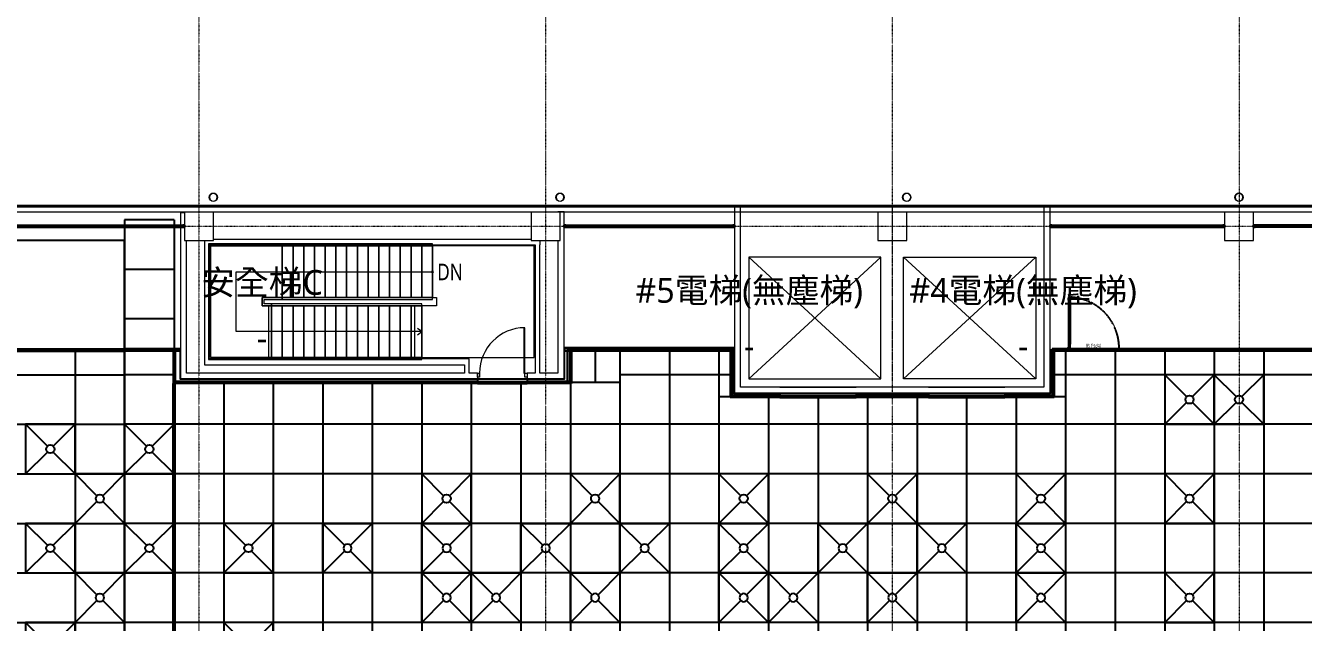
# Model space of a CAD drawing. Extents: x -32000 to 290600, y -111057 to 131250.
# Drawn here: x 172200 to 203161, y 80400 to 94860 of the extents above; entities that cross this region are included whole.
import ezdxf
from ezdxf.enums import TextEntityAlignment as Align

# ---------------------------------------------------------------- set-up
doc = ezdxf.new("R2010")
doc.units = 0
doc.header["$LTSCALE"] = 5
for name, pattern in [('H12PL3$0$JJP_三點線', [0.9, 0.3, -0.15, 0, -0.15, 0, -0.15, 0, -0.15]), ('H12PL3$0$JJP_虛線(退縮線、投影線、地下室範圍、非屬本工程、圖面分區)', [0.45, 0.3, -0.15]), ('H12PL3$0$TAI_虛線', [5.644, 2.822, -2.822]), ('XFDP30$0$HIDDEN', [0.3, 0.2, -0.1]), ('XFDP30$0$HIDDEN2', [0.1875, 0.125, -0.0625])]:
    doc.linetypes.add(name, pattern=pattern)
for name, color, linetype in [('H12PL3$0$A-OBJE-2D', 252, 'Continuous'), ('H12PL3$0$A-OBJE-MEP', 252, 'Continuous'), ('H12PL3$0$A-STRS', 252, 'Continuous'), ('H12PL3$0$A-TEXT', 252, 'Continuous'), ('H12PL3$0$A-WALL-EX', 252, 'Continuous'), ('H12PL3$0$A-WALL-IN', 252, 'Continuous'), ('H12PL3$0$A-ZONE', 252, 'Continuous'), ('H12PL3$0$Door', 252, 'Continuous'), ('H12PL3$0$S-COL', 252, 'Continuous'), ('H12PL3$0$S-GRID', 252, 'Continuous'), ('H12PL3$0$S-SLAB-SHOW', 252, 'Continuous'), ('XFDC30-200K$0$A-C-4500 (200K)', 139, 'Continuous'), ('XFDC30-200K$0$A-C-4500 (50K)', 9, 'Continuous'), ('XFDC30-50K$0$A-C-4500 (50K)', 9, 'Continuous'), ('XFDH30-200K$0$A-FFU-1200x1200_(200k)', 140, 'Continuous'), ('XFDH30-50K$0$A-FFU-1200x1200_FAB B', 8, 'Continuous'), ('XFDP30$0$A-Door (50K)', 9, 'Continuous'), ('XFDP30$0$A-Partition-Col (50K)', 9, 'Continuous'), ('XFDP30$0$A-W-P1S (50K)', 9, 'Continuous'), ('XFDP30$0$A-W-P2D (50K)', 9, 'Continuous'), ('XFDP30$0$A-W-R1 (Rockwool) (50K)', 9, 'Continuous'), ('XFDP30-200K$0$A-W-P1S (200K)', 2, 'Continuous')]:
    doc.layers.add(name, color=color, linetype=linetype)
for name, color, linetype, plot in [('XFDC30-200K$0$A-Area (200K)', 171, 'Continuous', False), ('XFDC30-200K$0$A-Area (50K)', 170, 'Continuous', False), ('XFDP30-200K$0$A-Area (200K)', 7, 'Continuous', False)]:
    doc.layers.add(name, color=color, linetype=linetype, plot=plot)
doc.styles.add('H12PL3$0$Standard', font='', dxfattribs={"width": 0.8})
doc.styles.add('XFDP30$0$AA-TXT', font='isocp.shx', dxfattribs={"width": 0.8, "bigfont": 'china.shx'})
doc.styles.get('H12PL3$0$Standard').set_extended_font_data('Microsoft JhengHei')

# ---------------------------------------------------------------- blocks, each defined once
blk = doc.blocks.new('XFDP30$0$TP1-50-Partition_Col-side')
blk.add_lwpolyline([(-2.5, -4), (-2.5, -3.9), (-2.6, -3.9), (-2.5, -3), (-2.5, -0.3), (-2.4, -0.2), (-0.7, -0.2), (-0.5, -0.2), (-0.1, -0.2), (0, -0.2), (0, -0.2), (0.5, -0.2), (0.6, -0.2), (2.4, -0.2), (2.5, -0.3), (2.5, -3), (2.6, -3.9), (2.5, -3.9), (2.5, -4), (2.7, -4), (2.7, 0), (-2.7, 0), (-2.7, -4)], close=True)
for points in [[(-1.6, -2.1), (-2.3, -2.1, 0.414213), (-2.4, -2.2), (-2.4, -3.6), (-2.5, -3.6), (-2.5, -2.2, -0.414213), (-2.3, -2), (-1.6, -2), (-1.6, -2.1)], [(1.6, -2.1), (2.3, -2.1, -0.414213), (2.4, -2.2), (2.4, -3.6), (2.5, -3.6), (2.5, -2.2, 0.414213), (2.3, -2), (1.6, -2), (1.6, -2.1)]]:
    blk.add_lwpolyline(points, format="xyb")
blk.add_lwpolyline([(2.2, -3.6), (-2.2, -3.6, -0.414214), (-2.3, -3.5), (-2.3, -2.6, -0.414214), (-2.2, -2.5), (-1.3, -2.5, 0.414214), (-1.1, -2.3), (-1.1, -2.2, 0.414214), (-1.3, -2.1), (-1.9, -2.1), (-1.9, -2.1), (-1.3, -2.1, -0.414214), (-1.2, -2.2), (-1.2, -2.3, -0.414214), (-1.3, -2.4), (-2.2, -2.4, 0.414214), (-2.4, -2.6), (-2.4, -3.5, 0.414214), (-2.2, -3.6), (2.2, -3.6, 0.414214), (2.4, -3.5), (2.4, -2.6, 0.414214), (2.2, -2.4), (1.3, -2.4, -0.414214), (1.2, -2.3), (1.2, -2.2, -0.414214), (1.3, -2.1), (1.9, -2.1), (1.9, -2.1), (1.3, -2.1, 0.414214), (1.1, -2.2), (1.1, -2.3, 0.414214), (1.3, -2.5), (2.2, -2.5, -0.414214), (2.3, -2.6), (2.3, -3.5, -0.414214)], format="xyb", close=True)
blk = doc.blocks.new('XFDP30$0$GAD2205')
blk.add_lwpolyline([(0, 1), (0, 1), (-18, 1, -0.414214), (-18, 2), (-18, 3, -0.414214), (-18, 3), (-14, 3, 0.414214), (-13, 4), (-13, 4, 0.414214), (-14, 4), (-18, 4, -0.414214), (-18, 5), (-18, 12, -0.414214), (-18, 12), (-18, 12, 0.414214), (-18, 12), (-18, 14, 0.72636), (-19, 14), (-19, 13, 0.158507), (-19, 13), (-19, 0, 0.414214), (-19, 0), (19, 0, 0.414214), (19, 0), (19, 13, 0.158507), (19, 13), (19, 14, 0.72636), (18, 14), (18, 12, 0.414214), (18, 12, -0.414214), (18, 12), (18, 5, -0.414214), (18, 4), (14, 4, 0.414214), (13, 4), (13, 4, 0.414214), (14, 3), (18, 3, -0.414214), (18, 3), (18, 2, -0.414214), (18, 1), (0, 1)], format="xyb", close=True)
blk = doc.blocks.new('XFDP30$0$Door-S130a')
for p, q in [((8.8, 120.4), (8.8, 125.3)), ((8.8, 125.3), (9.6, 125.3)), ((9.6, 125.3), (9.6, 120.4)), ((9.6, 120.4), (8.8, 120.4))]:
    blk.add_line(p, q)
blk.add_lwpolyline([(4.8, 120.4), (4.8, 125.3), (4, 125.3), (4, 120.4)], close=True)
at = {"ltscale": 5}
for points in [[(8.8, 117.8), (8.8, 127.9), (4.8, 127.9), (4.8, 117.8)], [(5, 117.5), (5, 14.8), (5, 14.8), (5, 117.5)], [(8.6, 14.8), (8.5, 14.8), (8.5, 117.5), (8.6, 117.5)], [(8.8, 4.3), (8.8, 14.4), (4.8, 14.4), (4.8, 4.3)]]:
    blk.add_lwpolyline(points, close=True, dxfattribs=at)
blk.add_lwpolyline([(4.8, 117.9), (4.8, 116.7, 0.158507), (4.9, 116.7), (4.9, 116.5, 0.72636), (5, 116.6), (5, 116.7, 0.414214), (5, 116.7, -0.414214), (4.9, 116.8), (4.9, 117.5, -0.414214), (5, 117.5), (5.4, 117.5, 0.414214), (5.4, 117.5), (5.4, 117.6, 0.414214), (5.4, 117.6), (5, 117.6, -0.414214), (4.9, 117.6), (4.9, 117.8, -0.414214), (5, 117.8), (6.8, 117.8), (6.8, 117.8), (6.8, 117.8), (8.6, 117.8, -0.414214), (8.6, 117.8), (8.6, 117.6, -0.414214), (8.6, 117.6), (8.2, 117.6, 0.414214), (8.1, 117.6), (8.1, 117.5, 0.414214), (8.2, 117.5), (8.6, 117.5, -0.414214), (8.6, 117.5), (8.6, 116.8, -0.414214), (8.6, 116.7), (8.6, 116.7, 0.414214), (8.6, 116.7), (8.6, 116.6, 0.72636), (8.6, 116.5), (8.7, 116.7, 0.158507), (8.7, 116.7), (8.7, 117.9, 0.414214), (8.7, 117.9), (4.9, 117.9, 0.414214)], format="xyb", close=True, dxfattribs=at)
at = {"ltscale": 500}
for points in [[(3.2, -0.6), (3.2, 3.9), (3, 3.9), (3, -0.6)], [(8.5, 4.8), (4, 4.8), (4, 4.6), (8.5, 4.6)]]:
    blk.add_lwpolyline(points, close=True, dxfattribs=at)
at = {"linetype": 'XFDP30$0$HIDDEN', "ltscale": 0.1}
blk.add_arc((3.4, 4.4), 123.6, 0, 86.7594, dxfattribs=at)
at = {"ltscale": 500, "extrusion": (0, 0, -1)}
blk.add_ellipse((3.4, 4.4), major_axis=(-0.495, 0.495), ratio=1, start_param=5.497787, end_param=11.780972, dxfattribs=at)
at = {"ltscale": 5, "xscale": 0.1000000000058208, "yscale": 0.1000000000058208, "zscale": 0.1000000000058208}
blk.add_blockref('XFDP30$0$GAD2205', (6.8, 14.3), dxfattribs=at)
at = {"color": 9, "style": 'XFDP30$0$AA-TXT', "width": 0.45}
blk.add_attdef('130X240', text='', height=10, dxfattribs=at).set_placement((65, 10), align=Align.MIDDLE_CENTER)
blk = doc.blocks.new('XFDP30')
at = {"layer": 'XFDP30$0$A-W-P1S (50K)'}
for p, q in [((175950, 87025), (174600, 87025)), ((189325, 87025, 0), (185250, 87025)), ((189325, 87025), (189325, 85900, 0)), ((235600, 87025), (197075, 87025, 0)), ((197075, 87025), (197075, 85900, 0)), ((175950, 86975), (174600, 86975)), ((175775, 86975), (175775, 86190)), ((175825, 86975), (175825, 86240)), ((189275, 86975, 0), (185250, 86975)), ((185375, 86975, 0), (185375, 86240, 0)), ((185425, 86975, 0), (185425, 86190, 0)), ((189275, 86975), (189275, 85850, 0)), ((235650, 86975), (197125, 86975, 0)), ((197125, 86975), (197125, 85850, 0)), ((183150, 86190), (175775, 86190)), ((183150, 86240), (175825, 86240)), ((183150, 86290), (183150, 86190)), ((184350, 86290), (184350, 86190)), ((185375, 86240, 0), (184350, 86240)), ((185425, 86190, 0), (184350, 86190)), ((190475, 85850, 0), (189275, 85850, 0)), ((190475, 85900, 0), (189325, 85900, 0)), ((190475, 85950), (190475, 85850)), ((192325, 85950), (192325, 85850)), ((194075, 85900), (192325, 85900, 0)), ((194075, 85850, 0), (192325, 85850, 0)), ((194075, 85950), (194075, 85850)), ((195925, 85950), (195925, 85850)), ((197075, 85900, 0), (195925, 85900, 0)), ((197125, 85850, 0), (195925, 85850, 0))]:
    blk.add_line(p, q, dxfattribs=at)
at = {"layer": 'XFDP30$0$A-W-P1S (50K)', "linetype": 'XFDP30$0$HIDDEN2'}
for p, q in [((183150, 86240), (184350, 86240)), ((183150, 86190), (184350, 86190)), ((190475, 85900), (192325, 85900)), ((190475, 85850), (192325, 85850)), ((194075, 85900), (195925, 85900)), ((194075, 85850), (195925, 85850))]:
    blk.add_line(p, q, dxfattribs=at)
at = {"layer": 'XFDP30$0$A-W-P2D (50K)'}
for p, q in [((175775, 3025, 0), (175775, 86190)), ((175825, 3025, 0), (175825, 86190))]:
    blk.add_line(p, q, dxfattribs=at)
at = {"layer": 'XFDP30$0$A-W-R1 (Rockwool) (50K)'}
for p, q in [((168350, 90025, 0), (176050, 90025, 0)), ((168350, 89975, 0), (176050, 89975, 0)), ((185250, 90025), (189375, 90025)), ((185250, 89975, 0), (189375, 89975, 0)), ((197025, 90025), (201250, 90025, 0)), ((197025, 89975, 0), (201250, 89975, 0)), ((209650, 90025, 0), (201950, 90025, 0)), ((209650, 89975, 0), (201950, 89975, 0))]:
    blk.add_line(p, q, dxfattribs=at)
at = {"layer": 'XFDP30$0$A-Door (50K)', "xscale": 10, "yscale": 10, "zscale": 10}
blk.add_blockref('XFDP30$0$Door-S130a', (197425, 87000, 0), dxfattribs=at).add_auto_attribs({'130X240': 'MS_130x240'})
at = {"layer": 'XFDP30$0$A-Partition-Col (50K)', "yscale": 10, "zscale": 10}
for p, xscale, rotation in [((176050, 90000, 0), -10, 270), ((185250, 90000, 0), 10, 90), ((189375, 90000, 0), -10, 270), ((197025, 90000, 0), 10, 90), ((201250, 90000), -10, 270), ((201950, 90000), 10, 90.00000000000001)]:
    blk.add_blockref('XFDP30$0$TP1-50-Partition_Col-side', p, dxfattribs=dict(at, xscale=xscale, rotation=rotation))
blk = doc.blocks.new('XFDP30-200K')
at = {"layer": 'XFDP30-200K$0$A-Area (200K)'}
blk.add_lwpolyline([(174600, 89650), (43650, 89650), (43650, 85450), (18450, 85450), (18450, 60390), (23000, 60390), (23000, 55815), (18449, 55815), (18449, 350), (127550, 350), (127550, -2100), (150850, -2100), (150850, 350), (174600, 350)], close=True, dxfattribs=at)
at = {"layer": 'XFDP30-200K$0$A-W-P1S (200K)'}
for p, q in [((43775, 87025), (174600, 87025)), ((43825, 86975), (174600, 86975))]:
    blk.add_line(p, q, dxfattribs=at)
blk = doc.blocks.new('H12PL3')
at = {"layer": 'H12PL3$0$A-OBJE-2D', "lineweight": 0}
for p, q in [((192925, 86300), (189725, 89250)), ((192925, 89250), (189725, 86300)), ((192925, 89250), (189725, 89250)), ((189725, 89250), (189725, 86300)), ((192925, 86300), (192925, 89250)), ((193475, 86300), (196675, 89250)), ((193475, 89250), (196675, 86300)), ((193475, 86300), (193475, 89250)), ((193475, 89250), (196675, 89250)), ((196675, 89250), (196675, 86300)), ((189725, 86300), (192925, 86300)), ((190475, 86100), (192325, 86100)), ((196675, 86300), (193475, 86300)), ((194075, 86100), (195925, 86100))]:
    blk.add_line(p, q, dxfattribs=at)
at = {"layer": 'H12PL3$0$A-OBJE-MEP', "lineweight": 0, "flags": 128}
for points in [[(176845, 90700, 1), (176655, 90700, 1)], [(185245, 90700, 1), (185055, 90700, 1)], [(193645, 90700, 1), (193455, 90700, 1)], [(201695, 90700, 1), (201505, 90700, 1)]]:
    blk.add_lwpolyline(points, format="xyb", close=True, dxfattribs=at)
at = {"layer": 'H12PL3$0$A-OBJE-MEP', "lineweight": 0}
for centre in [(176750, 90700), (185150, 90700), (193550, 90700), (201600, 90700)]:
    blk.add_circle(centre, 100, dxfattribs=at)
at = {"layer": 'H12PL3$0$A-STRS', "lineweight": 0}
for p, q in [((178420, 89570), (176630, 89570)), ((176630, 89570), (176630, 86770)), ((176680, 86820), (176680, 89520)), ((176680, 89520), (178420, 89520)), ((178420, 89520), (176680, 89520)), ((176680, 89520), (176680, 86820)), ((178420, 89520), (176680, 89520)), ((176680, 89520), (176680, 86820)), ((178420, 89520), (178420, 89570)), ((182060, 89570), (178420, 89570)), ((178420, 89570), (178420, 89520)), ((178420, 89520), (182060, 89520)), ((182060, 89520), (178420, 89520)), ((178420, 89520), (178420, 88270)), ((178420, 89520), (178420, 88270)), ((178420, 88270), (178420, 89520)), ((178680, 89520), (178420, 89520)), ((178420, 89520), (178420, 88270)), ((178680, 89520), (178680, 88270)), ((178680, 88270), (178680, 89520)), ((178680, 89520), (178680, 88270)), ((178940, 89520), (178680, 89520)), ((178940, 89520), (178940, 88270)), ((178940, 88270), (178940, 89520)), ((178940, 89520), (178940, 88270)), ((179200, 89520), (178940, 89520)), ((179200, 89520), (179200, 88270)), ((179200, 88270), (179200, 89520)), ((179200, 89520), (179200, 88270)), ((179460, 89520), (179200, 89520)), ((179460, 89520), (179460, 88270)), ((179460, 88270), (179460, 89520)), ((179460, 89520), (179460, 88270)), ((179720, 89520), (179460, 89520)), ((179720, 89520), (179720, 88270)), ((179720, 88270), (179720, 89520)), ((179720, 89520), (179720, 88270)), ((179980, 89520), (179720, 89520)), ((179980, 89520), (179980, 88270)), ((179980, 88270), (179980, 89520)), ((179980, 89520), (179980, 88270)), ((180240, 89520), (179980, 89520)), ((180240, 89520), (180240, 88270)), ((180240, 88270), (180240, 89520)), ((180240, 89520), (180240, 88270)), ((180500, 89520), (180240, 89520)), ((180500, 89520), (180500, 88270)), ((180500, 88270), (180500, 89520)), ((180500, 89520), (180500, 88270)), ((180760, 89520), (180500, 89520)), ((180760, 89520), (180760, 88270)), ((180760, 88270), (180760, 89520)), ((180760, 89520), (180760, 88270)), ((181020, 89520), (180760, 89520)), ((181020, 89520), (181020, 88270)), ((181020, 88270), (181020, 89520)), ((181020, 89520), (181020, 88270)), ((181280, 89520), (181020, 89520)), ((181280, 89520), (181280, 88270)), ((181280, 88270), (181280, 89520)), ((181280, 89520), (181280, 88270)), ((181540, 89520), (181280, 89520)), ((181540, 89520), (181540, 88270)), ((181540, 88270), (181540, 89520)), ((181540, 89520), (181540, 88270)), ((181800, 89520), (181540, 89520)), ((181800, 89520), (181800, 88270)), ((181800, 88270), (181800, 89520)), ((181800, 89520), (181800, 88270)), ((182060, 89520), (181800, 89520)), ((182060, 89520), (182060, 89570)), ((182060, 88270), (182060, 89520)), ((182060, 88270), (182060, 89520)), ((177305, 87445), (177305, 88895)), ((177305, 88895), (178420, 88895)), ((178420, 88895), (181800, 88895)), ((181800, 88895), (182060, 88895)), ((178420, 88270), (177930, 88270)), ((177930, 88270), (177930, 88070)), ((177930, 88070), (177930, 88270)), ((177930, 88270), (178420, 88270)), ((177930, 88070), (177930, 88270)), ((177930, 88270), (178420, 88270)), ((178420, 88220), (178420, 88270)), ((182060, 88270), (178420, 88270)), ((178420, 88270), (178420, 88220)), ((178420, 88270), (182060, 88270)), ((178420, 88270), (178680, 88270)), ((178680, 88270), (178940, 88270)), ((178940, 88270), (179200, 88270)), ((179200, 88270), (179460, 88270)), ((179460, 88270), (179720, 88270)), ((179720, 88270), (179980, 88270)), ((179980, 88270), (180240, 88270)), ((180240, 88270), (180500, 88270)), ((180500, 88270), (180760, 88270)), ((180760, 88270), (181020, 88270)), ((181020, 88270), (181280, 88270)), ((181280, 88270), (181540, 88270)), ((181540, 88270), (181800, 88270)), ((181800, 88270), (182060, 88270)), ((182060, 88220), (182060, 88270)), ((177930, 88070), (178160, 88070)), ((178086.56, 88070), (177930, 88070)), ((178160, 88070), (177930, 88070)), ((177980, 88120), (177980, 88220)), ((177980, 88220), (178420, 88220)), ((178160, 88120), (177980, 88120)), ((178160, 88070), (178086.56, 88070)), ((181800, 88120), (178160, 88120)), ((178160, 88120), (178160, 88070)), ((178160, 88070), (178160, 88120)), ((178160, 88070), (181800, 88070)), ((181800, 88070), (178160, 88070)), ((178160, 86820), (178160, 88070)), ((178160, 86820), (178160, 88070)), ((178160, 86820), (178160, 88070)), ((178420, 88070), (178160, 88070)), ((178160, 88070), (178160, 86820)), ((178160, 86820), (178160, 88070)), ((178420, 88220), (182060, 88220)), ((178420, 86820), (178420, 88070)), ((178680, 88070), (178420, 88070)), ((178420, 88070), (178420, 86820)), ((178420, 86820), (178420, 88070)), ((178680, 86820), (178680, 88070)), ((178940, 88070), (178680, 88070)), ((178680, 88070), (178680, 86820)), ((178680, 86820), (178680, 88070)), ((178940, 86820), (178940, 88070)), ((179200, 88070), (178940, 88070)), ((178940, 88070), (178940, 86820)), ((178940, 86820), (178940, 88070)), ((179200, 86820), (179200, 88070)), ((179460, 88070), (179200, 88070)), ((179200, 88070), (179200, 86820)), ((179200, 86820), (179200, 88070)), ((179460, 86820), (179460, 88070)), ((179720, 88070), (179460, 88070)), ((179460, 88070), (179460, 86820)), ((179460, 86820), (179460, 88070)), ((179720, 86820), (179720, 88070)), ((179980, 88070), (179720, 88070)), ((179720, 88070), (179720, 86820)), ((179720, 86820), (179720, 88070)), ((179980, 86820), (179980, 88070)), ((180240, 88070), (179980, 88070)), ((179980, 88070), (179980, 86820)), ((179980, 86820), (179980, 88070)), ((180240, 86820), (180240, 88070)), ((180500, 88070), (180240, 88070)), ((180240, 88070), (180240, 86820)), ((180240, 86820), (180240, 88070)), ((180500, 86820), (180500, 88070)), ((180760, 88070), (180500, 88070)), ((180500, 88070), (180500, 86820)), ((180500, 86820), (180500, 88070)), ((180760, 86820), (180760, 88070)), ((181020, 88070), (180760, 88070)), ((180760, 88070), (180760, 86820)), ((180760, 86820), (180760, 88070)), ((181020, 86820), (181020, 88070)), ((181280, 88070), (181020, 88070)), ((181020, 88070), (181020, 86820)), ((181020, 86820), (181020, 88070)), ((181280, 86820), (181280, 88070)), ((181540, 88070), (181280, 88070)), ((181280, 88070), (181280, 86820)), ((181280, 86820), (181280, 88070)), ((181540, 86820), (181540, 88070)), ((181800, 88070), (181540, 88070)), ((181540, 88070), (181540, 86820)), ((181540, 86820), (181540, 88070)), ((181800, 88070), (181800, 88120)), ((181800, 86820), (181800, 88070)), ((181800, 86820), (181800, 88070)), ((178160, 87445), (177305, 87445)), ((181540, 87445), (178160, 87445)), ((181800, 87445), (181540, 87445)), ((181800, 87445), (181700, 87520)), ((181700, 87370), (181800, 87445)), ((176630, 86770), (178160, 86770)), ((178160, 86820), (176680, 86820)), ((176680, 86820), (178086.56, 86820)), ((176680, 86820), (178160, 86820)), ((178086.56, 86820), (178160, 86820)), ((181800, 86820), (178160, 86820)), ((178160, 86820), (178160, 86770)), ((178160, 86770), (178160, 86820)), ((178160, 86820), (181800, 86820)), ((178160, 86820), (178420, 86820)), ((178160, 86770), (181800, 86770)), ((178420, 86820), (178680, 86820)), ((178680, 86820), (178940, 86820)), ((178940, 86820), (179200, 86820)), ((179200, 86820), (179460, 86820)), ((179460, 86820), (179720, 86820)), ((179720, 86820), (179980, 86820)), ((179980, 86820), (180240, 86820)), ((180240, 86820), (180500, 86820)), ((180500, 86820), (180760, 86820)), ((180760, 86820), (181020, 86820)), ((181020, 86820), (181280, 86820)), ((181280, 86820), (181540, 86820)), ((181540, 86820), (181800, 86820)), ((181800, 86770), (181800, 86820))]:
    blk.add_line(p, q, dxfattribs=at)
at = {"layer": 'H12PL3$0$A-STRS', "linetype": 'H12PL3$0$JJP_虛線(退縮線、投影線、地下室範圍、非屬本工程、圖面分區)', "lineweight": 0}
for p, q in [((178420, 89520), (178420, 88270)), ((178086.56, 88070), (178086.56, 86820)), ((181623.77, 88070), (181623.77, 86820))]:
    blk.add_line(p, q, dxfattribs=at)
at = {"layer": 'H12PL3$0$A-STRS', "lineweight": 0, "flags": 128}
blk.add_lwpolyline([(182060, 88920, 1), (182060, 88870, 1)], format="xyb", close=True, dxfattribs=at)
at = {"layer": 'H12PL3$0$A-WALL-EX', "lineweight": 0}
blk.add_line((157400, 90465), (237400, 90465), dxfattribs=at)
at = {"layer": 'H12PL3$0$A-WALL-EX', "lineweight": 0, "flags": 128}
for points in [[(151700, 90500), (243600, 90500)], [(157380, 90500), (237360, 90500)], [(157380, 90500), (237360, 90500)], [(157380, 90500), (237360, 90500)], [(157380, 90500), (237360, 90500)], [(237400, 90500), (157400, 90500)], [(157400, 90350), (237400, 90350)]]:
    blk.add_lwpolyline(points, dxfattribs=at)
at = {"layer": 'H12PL3$0$A-WALL-IN', "lineweight": 0}
for p, q in [((183150, 86440), (183150, 86290)), ((184350, 86440), (184350, 86290))]:
    blk.add_line(p, q, dxfattribs=at)
at = {"layer": 'H12PL3$0$A-WALL-IN', "lineweight": 0, "flags": 128}
for points in [[(189525, 90482.5), (189375, 90482.5)], [(189375, 90482.5), (189375, 86100)], [(189525, 86100), (189525, 90482.5)], [(197025, 90482.5), (196875, 90482.5)], [(196875, 90482.5), (196875, 86100)], [(197025, 86100), (197025, 90482.5)], [(175950, 90330), (175950, 86290)], [(175950, 90330), (176050, 90330)], [(185250, 90350), (185100, 90350)], [(185250, 86440), (185250, 90350)], [(176100, 86440), (176100, 89650)], [(176537.5, 89650), (176537.5, 89550)], [(176537.5, 89550), (176537.5, 86790)], [(176650.5, 89550), (184549.5, 89550)], [(176650.5, 86790), (176650.5, 89550)], [(184450, 89675), (176750, 89675)], [(184549.5, 89550), (184549.5, 86440)], [(184662.5, 89650), (184662.5, 89550)], [(184662.5, 86440), (184662.5, 89550)], [(185100, 89650), (185100, 86440)], [(176537.5, 86790), (176537.5, 86640)], [(182950, 86790), (176650.5, 86790)], [(182950, 86640), (182950, 86790)], [(182837.5, 86440), (176100, 86440)], [(176537.5, 86640), (182837.5, 86640)], [(182837.5, 86640), (182837.5, 86440)], [(182950.5, 86440), (182950.5, 86640)], [(183150, 86440), (182950.5, 86440)], [(184549.5, 86440), (184350, 86440)], [(185100, 86440), (184662.5, 86440)], [(185250, 86290), (185250, 86440)], [(175950, 86290), (176100, 86290)], [(176100, 86290), (183150, 86290)], [(184350, 86290), (185250, 86290)], [(189375, 85950), (189375, 86100)], [(196875, 86100), (189525, 86100)], [(197025, 85950), (197025, 86100)], [(189375, 85950), (197025, 85950)]]:
    blk.add_lwpolyline(points, dxfattribs=at)
at = {"layer": 'H12PL3$0$Door', "lineweight": 0}
for p, q in [((184300, 87540), (184270, 87540)), ((184270, 87540), (184270, 86440)), ((184300, 86440), (184300, 87540)), ((183150, 86440), (183200, 86440)), ((183150, 86340), (183150, 86440)), ((183200, 86440), (183200, 86340)), ((184270, 86440), (184300, 86440)), ((184300, 86440), (184350, 86440)), ((184300, 86340), (184300, 86440)), ((184350, 86440), (184350, 86340)), ((183200, 86340), (183150, 86340)), ((184350, 86340), (184300, 86340))]:
    blk.add_line(p, q, dxfattribs=at)
blk.add_arc((184300, 86440), 1100, 90, 180, dxfattribs=at)
at = {"layer": 'H12PL3$0$S-COL', "lineweight": 0, "flags": 128}
for points in [[(176050, 90350), (176050, 89650), (176750, 89650), (176750, 90350)], [(184450, 90350), (184450, 89650), (185150, 89650), (185150, 90350)], [(192850, 90350), (192850, 89650), (193550, 89650), (193550, 90350)], [(201250, 90350), (201250, 89650), (201950, 89650), (201950, 90350)]]:
    blk.add_lwpolyline(points, dxfattribs=at)
at = {"layer": 'H12PL3$0$S-GRID', "linetype": 'H12PL3$0$JJP_三點線', "lineweight": 0}
for p, q in [((176400, 128250), (176400, -28000)), ((184800, 128250), (184800, -28000)), ((193200, 128250), (193200, -28000)), ((201600, 128250), (201600, -28000)), ((-29000, 90000), (289600, 90000))]:
    blk.add_line(p, q, dxfattribs=at)
at = {"layer": 'H12PL3$0$S-SLAB-SHOW', "linetype": 'H12PL3$0$TAI_虛線', "lineweight": 0}
blk.add_lwpolyline([(193200, 90465), (193200, 86100)], dxfattribs=at)
at = {"layer": 'H12PL3$0$S-SLAB-SHOW', "lineweight": 0, "flags": 128}
blk.add_lwpolyline([(181800, 86820), (184520, 86820), (184520, 89520), (182060, 89520), (182060, 88270), (182160, 88270), (182160, 88070), (181800, 88070)], close=True, dxfattribs=at)
for name in ['XFDP30-200K', 'XFDP30']:
    blk.add_blockref(name, (0, 0))
at = {"layer": 'H12PL3$0$A-TEXT', "linetype": 'Continuous', "lineweight": 0, "insert": (182173.27, 88889.81), "char_height": 400, "attachment_point": 4, "style": 'H12PL3$0$Standard'}
blk.add_mtext('\\A1;DN', dxfattribs=at)
at = {"layer": 'H12PL3$0$A-ZONE', "style": 'H12PL3$0$Standard'}
for s, p in [('安全梯C', (177930, 88937.74)), ('#5電梯(無塵梯)', (189732.47, 88744.68)), ('#4電梯(無塵梯)', (196369.12, 88744.68)), ('-', (177930, 87595.85)), ('-', (189732.47, 87402.03)), ('-', (196369.12, 87402.03))]:
    blk.add_text(s, height=600, dxfattribs=at).set_placement(p, align=Align.TOP_CENTER)
blk = doc.blocks.new('XFDH30-200K$0$FFU-1212')
for p, q in [((0, 120), (52.9, 67.1)), ((67.1, 67.1), (120, 120)), ((0, 0), (52.9, 52.9)), ((67.1, 52.9), (120, 0))]:
    blk.add_line(p, q)
blk.add_lwpolyline([(0, 0), (120, 0), (120, 120), (0, 120)], close=True)
blk.add_circle((60, 60), 10)
blk = doc.blocks.new('XFDH30-200K')
at = {"layer": 'XFDH30-200K$0$A-FFU-1200x1200_(200k)', "xscale": 10, "yscale": 10, "zscale": 10, "rotation": 90.00000000000001}
for p in [(173400, 84000, 0), (175800, 84000, 0), (174600, 82800, 0), (173400, 81600, 0), (175800, 81600, 0), (174600, 80400, 0), (173400, 79200, 0)]:
    blk.add_blockref('XFDH30-200K$0$FFU-1212', p, dxfattribs=at)
blk = doc.blocks.new('XFDC30-50K')
at = {"layer": 'XFDC30-50K$0$A-C-4500 (50K)', "ltscale": 0.3}
for p, q in [((174600, 87000, 0), (174600, 3000, 0)), ((175800, 87000), (174600, 87000)), ((175800, 87000, 0), (175800, 3000, 0)), ((189300, 87000, 0), (185325, 87000, 0)), ((185325, 87000, 0), (185325, 86215, 0)), ((186000, 87000, 0), (186000, 86215, 0)), ((186600, 87000, 0), (186600, 3000)), ((187800, 87000, 0), (187800, 3000)), ((189000, 87000, 0), (189000, 3000)), ((189300, 87000, 0), (189300, 85875, 0)), ((197100, 87000, 0), (197100, 85875, 0)), ((197100, 87000, 0), (235625, 87000, 0)), ((197400, 87000, 0), (197400, 3000, 0)), ((198600, 87000, 0), (198600, 3000, 0)), ((199800, 87000, 0), (199800, 3000, 0)), ((201000, 87000, 0), (201000, 3000, 0)), ((202200, 87000, 0), (202200, 3000, 0)), ((175800, 86400), (174600, 86400)), ((189300, 86400), (186600, 86400)), ((243000, 86400), (197100, 86400)), ((186600, 86215), (175800, 86215, 0)), ((177000, 86215, 0), (177000, -275, 0)), ((178200, 86215, 0), (178200, -275, 0)), ((179400, 86215, 0), (179400, -275, 0)), ((180600, 86215, 0), (180600, 3000, 0)), ((181800, 86215, 0), (181800, 3000, 0)), ((183000, 86215, 0), (183000, 3000, 0)), ((184200, 86215, 0), (184200, 3000, 0)), ((185400, 86215, 0), (185400, 3000, 0)), ((189000, 85875), (197400, 85875)), ((190200, 85875), (190200, 3000, 0)), ((191400, 85875), (191400, 3000, 0)), ((192600, 85875), (192600, 3000, 0)), ((193800, 85875), (193800, 3000)), ((195000, 85875), (195000, 3000)), ((196200, 85875), (196200, 3000)), ((243000, 85200), (174600, 85200)), ((243000, 84000), (174600, 84000)), ((243000, 82800), (174600, 82800)), ((243000, 81600), (174600, 81600)), ((243000, 80400), (174600, 80400))]:
    blk.add_line(p, q, dxfattribs=at)
blk = doc.blocks.new('XFDC30-200K')
at = {"layer": 'XFDC30-200K$0$A-Area (200K)', "elevation": 0}
blk.add_lwpolyline([(18450, 3000), (166200, 3000), (166200, 13200), (174600, 13200), (174600, 87000), (43650, 87000), (43650, 85450), (18450, 85450), (18450, 60340), (22950, 60340), (22950, 55865), (18449, 55865)], close=True, dxfattribs=at)
at = {"layer": 'XFDC30-200K$0$A-Area (50K)'}
for points in [[(243151, 50025), (243151, 90350), (235625, 90350), (235625, 87000), (197025, 87000), (197025, 85950), (189375, 85950), (189375, 87050), (185250, 87050), (185250, 86290), (175950, 86290), (175950, 87000), (174600, 87000), (174600, 13200)], [(201250, 90201), (201250, 90203)]]:
    blk.add_lwpolyline(points, dxfattribs=at)
at = {"layer": 'XFDC30-200K$0$A-C-4500 (200K)', "ltscale": 0.3}
for p, q in [((43800, 87000), (174600, 87000)), ((173400, 87000), (173400, 13200)), ((43800, 86400), (174600, 86400)), ((18450, 85200), (174600, 85200)), ((18450, 84000), (174600, 84000)), ((18450, 82800), (174600, 82800)), ((18450, 81600), (174600, 81600)), ((18450, 80400), (174600, 80400))]:
    blk.add_line(p, q, dxfattribs=at)
at = {"layer": 'XFDC30-200K$0$A-C-4500 (50K)', "ltscale": 0.3}
for p, q in [((174600, 90153, 0), (174600, 3000, 0)), ((175800, 90153, 0), (174600, 90153, 0)), ((175800, 90153, 0), (175800, 3000, 0)), ((175800, 88953, 0), (174600, 88953, 0)), ((175800, 87753, 0), (174600, 87753, 0)), ((175800, 87000), (174600, 87000)), ((189300, 87000, 0), (185325, 87000, 0)), ((185325, 87000, 0), (185325, 86215, 0)), ((186000, 87000, 0), (186000, 86215, 0)), ((186600, 87000, 0), (186600, 3000)), ((187800, 87000, 0), (187800, 3000)), ((189000, 87000, 0), (189000, 3000)), ((189300, 87000, 0), (189300, 85875, 0)), ((197100, 87000, 0), (197100, 85875, 0)), ((197100, 87000, 0), (235625, 87000, 0)), ((197400, 87000, 0), (197400, 3000, 0)), ((198600, 87000, 0), (198600, 3000, 0)), ((199800, 87000, 0), (199800, 3000, 0)), ((201000, 87000, 0), (201000, 3000, 0)), ((202200, 87000, 0), (202200, 3000, 0)), ((175800, 86400), (174600, 86400)), ((189300, 86400), (186600, 86400)), ((243000, 86400), (197100, 86400)), ((186600, 86215), (175800, 86215, 0)), ((177000, 86215, 0), (177000, -275, 0)), ((178200, 86215, 0), (178200, -275, 0)), ((179400, 86215, 0), (179400, -275, 0)), ((180600, 86215, 0), (180600, 3000, 0)), ((181800, 86215, 0), (181800, 3000, 0)), ((183000, 86215, 0), (183000, 3000, 0)), ((184200, 86215, 0), (184200, 3000, 0)), ((185400, 86215, 0), (185400, 3000, 0)), ((189000, 85875), (197400, 85875)), ((190200, 85875), (190200, 3000, 0)), ((191400, 85875), (191400, 3000, 0)), ((192600, 85875), (192600, 3000, 0)), ((193800, 85875), (193800, 3000)), ((195000, 85875), (195000, 3000)), ((196200, 85875), (196200, 3000)), ((243000, 85200), (174600, 85200)), ((243000, 84000), (174600, 84000)), ((243000, 82800), (174600, 82800)), ((243000, 81600), (174600, 81600)), ((243000, 80400), (174600, 80400))]:
    blk.add_line(p, q, dxfattribs=at)
blk = doc.blocks.new('XFDH30-50K$0$FFU-1212')
for p, q in [((0, 120), (52.9, 67.1)), ((67.1, 67.1), (120, 120)), ((0, 0), (52.9, 52.9)), ((67.1, 52.9), (120, 0))]:
    blk.add_line(p, q)
blk.add_lwpolyline([(0, 0), (120, 0), (120, 120), (0, 120)], close=True)
blk.add_circle((60, 60), 10)
blk = doc.blocks.new('XFDH30-50K')
at = {"layer": 'XFDH30-50K$0$A-FFU-1200x1200_FAB B', "yscale": 10, "zscale": 10}
for p, xscale, rotation in [((201000, 85200), 10, 90.00000000000001), ((202200, 85200, 0), 10, 90.00000000000001), ((183000, 82800), 10, 90.00000000000001), ((186600, 82800), 10, 90.00000000000001), ((190200, 82800), 10, 90.00000000000001), ((193800, 82800, 0), 10, 90.00000000000001), ((197400, 82800), 10, 90.00000000000001), ((201000, 82800), 10, 90.00000000000001), ((178200, 81600), 10, 90.00000000000001), ((180600, 82800), -10, 89.9999999999992), ((183000, 82800), -10, 89.9999999999992), ((185400, 82800), -10, 89.9999999999992), ((187800, 82800), -10, 89.9999999999992), ((190200, 82800), -10, 89.9999999999992), ((192600, 82800), -10, 89.9999999999992), ((195000, 82800), -10, 89.9999999999992), ((197400, 82800), -10, 89.9999999999992), ((183000, 81600), -10, 89.9999999999992), ((184200, 81600), -10, 89.9999999999992), ((186600, 81600), -10, 89.9999999999992), ((190200, 81600), -10, 89.9999999999992), ((191400, 81600), -10, 89.9999999999992), ((193800, 81600), -10, 89.9999999999992), ((197400, 81600), -10, 89.9999999999992), ((201000, 80400), 10, 90.00000000000001), ((178200, 79200), 10, 90.00000000000001)]:
    blk.add_blockref('XFDH30-50K$0$FFU-1212', p, dxfattribs=dict(at, xscale=xscale, rotation=rotation))

msp = doc.modelspace()

# ---------------------------------------------------------------- block references
for name in ['H12PL3', 'XFDC30-200K', 'XFDC30-50K', 'XFDH30-50K', 'XFDH30-200K']:
    msp.add_blockref(name, (0, 0))

doc.saveas('drawing.dxf')
